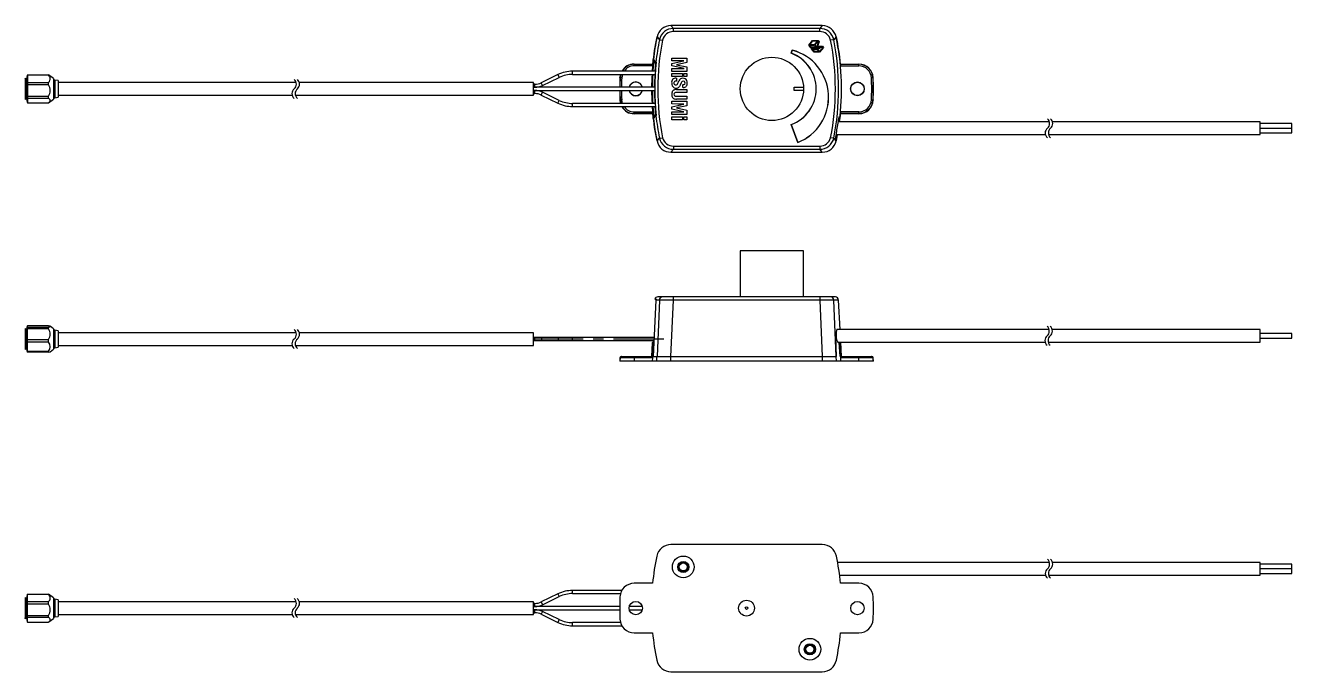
# Model space of a CAD drawing. Extents: x -3 to 705, y -8 to 246.
# Drawn here: x 305 to 705, y 22.7 to 226.9 of the extents above; entities that cross this region are included whole.
import ezdxf

# ---------------------------------------------------------------- set-up
doc = ezdxf.new("R2010")
doc.units = 0
doc.header["$LTSCALE"] = 0.5
doc.linetypes.add('CENTER', pattern=[50.8, 31.75, -6.35, 6.35, -6.35])
for name, color, linetype in [('MSM_CENTER', 1, 'CENTER'), ('MSM_CONTINUOUS', 7, 'CONTINUOUS'), ('MSM_NARROW', 5, 'CONTINUOUS')]:
    doc.layers.add(name, color=color, linetype=linetype)

msp = doc.modelspace()

# ---------------------------------------------------------------- linework, layer by layer
at = {"layer": 'MSM_CENTER'}
msp.add_line((506.63, 127.8), (462.5, 127.8), dxfattribs=at)
at = {"layer": 'MSM_CONTINUOUS'}
for p, q in [((556.71, 226.79), (508.92, 226.79)), ((509.69, 225.88), (508.92, 226.79)), ((508.93, 226.88), (556.71, 226.88)), ((508.93, 226.8), (508.93, 226.88)), ((556.71, 226.8), (508.93, 226.8)), ((555.95, 225.88), (509.69, 225.88)), ((509.69, 224.88), (509.69, 225.88)), ((555.95, 224.88), (509.69, 224.88)), ((556.71, 226.79), (555.95, 225.88)), ((555.95, 224.88), (555.95, 225.88)), ((556.71, 226.88), (556.71, 226.8)), ((504.44, 223.24), (504.52, 223.22)), ((504.53, 223.22), (505.28, 222.34)), ((505.28, 222.34), (506.28, 222.23)), ((552.47, 220.66), (553.69, 222.13)), ((553.23, 219.63), (552.47, 220.66)), ((552.77, 220.56), (554.2, 220.56)), ((553.32, 219.83), (552.77, 220.56)), ((552.79, 220.75), (553.78, 221.94)), ((554.21, 220.75), (552.79, 220.75)), ((553.69, 222.13), (555.47, 222.13)), ((553.78, 221.94), (555.2, 221.94)), ((554.2, 220.56), (554.75, 219.83)), ((555.2, 221.94), (554.21, 220.75)), ((554.37, 220.64), (555.4, 221.88)), ((554.37, 220.64), (554.9, 219.93)), ((555.56, 221.67), (554.9, 219.93)), ((555, 219.63), (555.19, 220.15)), ((556.37, 220.15), (555.16, 219.52)), ((555.19, 220.15), (556.37, 220.15)), ((555.78, 221.7), (555.26, 220.34)), ((555.26, 220.34), (556.8, 220.34)), ((555.31, 219.38), (556.71, 220.12)), ((555.4, 221.88), (555.56, 221.67)), ((555.47, 222.13), (555.78, 221.7)), ((556.71, 220.12), (556.89, 219.88)), ((556.8, 220.34), (557.14, 219.88)), ((560.36, 222.33), (559.36, 222.23)), ((561.11, 223.22), (560.36, 222.33)), ((561.19, 223.24), (561.11, 223.22)), ((503.53, 215.59), (503.36, 216.12)), ((504.19, 215.27), (503.38, 216.19)), ((509.25, 216.54), (513.99, 216.54)), ((509.25, 215.67), (509.25, 216.54)), ((513.99, 216.54), (513.99, 215.12)), ((546.9, 218.07), (547.25, 219.03)), ((546.92, 218.08), (546.9, 218.07)), ((547.26, 219.02), (546.92, 218.08)), ((547.26, 219.02), (547.25, 219.03)), ((553.23, 219.63), (553.71, 219.64)), ((554.75, 219.83), (553.32, 219.83)), ((553.71, 219.64), (553.37, 219.45)), ((554.15, 218.4), (553.37, 219.45)), ((554.24, 218.6), (553.7, 219.32)), ((553.7, 219.32), (555.12, 219.32)), ((554.14, 219.64), (553.91, 219.52)), ((555.16, 219.52), (553.91, 219.52)), ((554.14, 219.64), (555, 219.63)), ((555.9, 218.4), (554.15, 218.4)), ((555.66, 218.6), (554.24, 218.6)), ((555.12, 219.32), (555.66, 218.6)), ((555.86, 218.64), (555.31, 219.38)), ((556.89, 219.88), (555.86, 218.64)), ((557.14, 219.88), (555.9, 218.4)), ((504.01, 212.37), (477.81, 212.37)), ((477.81, 211.39), (477.81, 212.37)), ((497.31, 214.63), (497.36, 214.57)), ((497.31, 214.63), (503.12, 214.63)), ((497.36, 214.57), (503.17, 214.57)), ((497.36, 214.08), (497.36, 214.57)), ((503.15, 214.08), (497.36, 214.08)), ((503.15, 214.08), (503.01, 212.37)), ((503.17, 214.57), (503.12, 214.63)), ((503.36, 213.84), (503.24, 212.37)), ((503.53, 215.59), (503.36, 213.84)), ((504.13, 214.87), (503.53, 215.59)), ((503.91, 212.37), (504.13, 214.87)), ((504.26, 215.19), (504.19, 215.27)), ((513.03, 215.67), (509.25, 215.67)), ((509.25, 214.81), (513.03, 215.67)), ((509.25, 214.07), (509.25, 214.81)), ((513.09, 213.21), (509.25, 214.07)), ((509.25, 213.21), (513.09, 213.21)), ((509.25, 212.34), (509.25, 213.21)), ((513.99, 212.34), (509.25, 212.34)), ((513.99, 215.12), (510.64, 214.45)), ((510.64, 214.45), (513.99, 213.75)), ((513.99, 213.75), (513.99, 212.34)), ((562.46, 214.57), (562.51, 214.63)), ((562.46, 214.57), (568.28, 214.57)), ((562.49, 214.08), (568.28, 214.08)), ((562.51, 214.63), (568.33, 214.63)), ((568.33, 214.63), (568.28, 214.57)), ((568.28, 214.33), (568.28, 214.57)), ((568.28, 214.08), (568.28, 214.33)), ((305.12, 209.89), (304.97, 210.16)), ((304.97, 210.16), (304.97, 203.44)), ((305.25, 209.89), (305.12, 209.89)), ((305.12, 209.89), (305.12, 203.71)), ((305.4, 210.16), (305.25, 209.89)), ((305.25, 209.89), (305.25, 203.71)), ((305.25, 207.98), (305.4, 208.08)), ((305.68, 211.2), (305.4, 210.5)), ((305.4, 210.5), (305.4, 203.1)), ((305.68, 208.48), (305.4, 208.21)), ((305.68, 211.2), (312.29, 211.2)), ((305.68, 211.2), (305.68, 202.4)), ((312.29, 211.09), (305.68, 211.09)), ((305.68, 208.85), (312.29, 208.85)), ((312.29, 208.09), (305.68, 208.09)), ((313.9, 210.05), (312.29, 211.2)), ((312.29, 211.09), (312.29, 211.2)), ((312.29, 208.09), (312.29, 208.85)), ((313.9, 210.05), (313.9, 203.55)), ((314.3, 209.6), (313.9, 209.6)), ((315.3, 209.4), (314.3, 209.6)), ((314.3, 209.6), (314.3, 204)), ((315.3, 209.4), (315.3, 204.2)), ((390.55, 208.8), (315.3, 208.8)), ((465.5, 208.8), (391.55, 208.8)), ((465.5, 204.8), (465.5, 208.8)), ((465.96, 208.29), (465.5, 208.29)), ((465.96, 207.31), (465.96, 208.29)), ((473.23, 211.32), (467.93, 208.74)), ((468.36, 207.86), (467.93, 208.74)), ((468.36, 207.86), (473.66, 210.44)), ((473.23, 211.32), (473.66, 210.44)), ((477.81, 211.39), (503.95, 211.39)), ((492.82, 210.33), (493.05, 211.39)), ((492.87, 210.28), (492.82, 210.33)), ((493.13, 211.39), (492.87, 210.28)), ((493.37, 210.25), (492.87, 210.28)), ((493.64, 211.39), (493.37, 210.25)), ((509.25, 211.66), (512.56, 211.66)), ((509.25, 210.71), (509.25, 211.66)), ((512.56, 210.71), (509.25, 210.71)), ((510.54, 210.21), (510.73, 210.21)), ((510.73, 209.26), (510.59, 209.26)), ((510.73, 210.21), (510.73, 209.26)), ((512.19, 208.7), (511.87, 207.96)), ((512.56, 211.66), (512.56, 210.71)), ((512.68, 207.22), (512.68, 208.13)), ((512.98, 211.66), (513.99, 211.66)), ((512.98, 210.71), (512.98, 211.66)), ((513.99, 210.71), (512.98, 210.71)), ((513.99, 211.66), (513.99, 210.71)), ((572.77, 210.28), (572.27, 210.25)), ((572.82, 210.33), (572.77, 210.28)), ((305.68, 204.46), (312.29, 204.46)), ((312.29, 203.8), (312.29, 204.46)), ((314.3, 204), (315.3, 204.2)), ((315.3, 204.8), (389.27, 204.8)), ((390.27, 204.8), (465.5, 204.8)), ((465.5, 207.31), (465.96, 207.31)), ((503.82, 207.3), (465.5, 207.3)), ((465.5, 206.3), (503.82, 206.3)), ((465.96, 206.29), (465.5, 206.29)), ((465.5, 205.31), (465.96, 205.31)), ((465.96, 205.31), (465.96, 206.29)), ((467.93, 204.86), (468.36, 205.74)), ((467.93, 204.86), (473.23, 202.28)), ((473.66, 203.16), (468.36, 205.74)), ((510.68, 206.6), (513.99, 206.6)), ((513.99, 205.65), (510.68, 205.65)), ((510.68, 204.53), (513.99, 204.53)), ((511.87, 207.96), (511.62, 207.53)), ((512.81, 207.22), (512.68, 207.22)), ((513.99, 206.6), (513.99, 205.65)), ((513.99, 204.53), (513.99, 203.57)), ((547.82, 206.3), (547.82, 207.3)), ((547.82, 207.3), (550.81, 207.3)), ((550.81, 206.3), (547.82, 206.3)), ((304.97, 203.44), (305.12, 203.71)), ((305.12, 203.71), (305.25, 203.71)), ((305.25, 203.71), (305.4, 203.44)), ((305.4, 203.1), (305.68, 202.4)), ((312.29, 203.8), (305.68, 203.8)), ((305.68, 202.4), (312.29, 202.4)), ((312.29, 202.4), (313.9, 203.55)), ((313.9, 204), (314.3, 204)), ((473.23, 202.28), (473.66, 203.16)), ((503.95, 202.21), (477.81, 202.21)), ((477.81, 201.23), (477.81, 202.21)), ((477.81, 201.23), (504.01, 201.23)), ((492.87, 203.32), (492.82, 203.27)), ((493.37, 203.35), (492.87, 203.32)), ((492.87, 203.32), (493.13, 202.21)), ((493.64, 202.21), (493.37, 203.35)), ((503.01, 201.23), (503.15, 199.52)), ((503.24, 201.23), (503.42, 199.1)), ((504.13, 198.73), (503.91, 201.23)), ((509.25, 202.9), (513.99, 202.9)), ((509.25, 202.03), (509.25, 202.9)), ((511.15, 202.02), (509.25, 202.03)), ((509.25, 201.17), (513.04, 202.02)), ((509.25, 200.43), (509.25, 201.17)), ((513.04, 199.58), (509.25, 200.43)), ((513.99, 201.48), (510.64, 200.79)), ((510.64, 200.79), (513.99, 200.11)), ((513.99, 203.57), (510.68, 203.57)), ((513.04, 202.02), (511.15, 202.02)), ((513.99, 202.9), (513.99, 201.48)), ((513.99, 200.11), (513.99, 198.7)), ((572.27, 203.35), (572.77, 203.32)), ((572.77, 203.32), (572.82, 203.27)), ((497.31, 198.97), (497.36, 199.03)), ((503.12, 198.97), (497.31, 198.97)), ((497.36, 199.52), (503.15, 199.52)), ((497.36, 199.03), (497.36, 199.52)), ((503.17, 199.03), (497.36, 199.03)), ((503.17, 199.03), (503.12, 198.97)), ((504.25, 198.47), (503.36, 197.48)), ((503.36, 197.48), (503.53, 198.01)), ((504.26, 198.41), (503.37, 197.4)), ((503.42, 199.1), (503.53, 198.01)), ((503.53, 198.01), (504.13, 198.73)), ((509.25, 199.57), (513.04, 199.58)), ((509.25, 198.7), (509.25, 199.57)), ((513.99, 198.7), (509.25, 198.7)), ((509.25, 198.02), (512.56, 198.02)), ((509.25, 197.07), (509.25, 198.02)), ((512.56, 197.07), (509.25, 197.07)), ((512.56, 198.02), (512.56, 197.07)), ((512.98, 198.02), (513.99, 198.02)), ((512.98, 197.07), (512.98, 198.02)), ((513.99, 197.07), (512.98, 197.07)), ((513.99, 198.02), (513.99, 197.07)), ((628.5, 196.38), (561.79, 196.38)), ((561.8, 196.45), (561.81, 196.45)), ((561.95, 197.59), (561.94, 197.59)), ((561.97, 197.79), (561.98, 197.79)), ((562.34, 198.11), (561.98, 197.79)), ((561.99, 197.89), (562.35, 198.21)), ((568.28, 199.03), (562.46, 199.03)), ((562.46, 199.03), (562.51, 198.97)), ((568.28, 199.52), (562.49, 199.52)), ((568.33, 198.97), (562.51, 198.97)), ((568.28, 199.03), (568.28, 199.52)), ((568.33, 198.97), (568.28, 199.03)), ((695.02, 196.38), (629.5, 196.38)), ((695.02, 192.38), (695.02, 196.38)), ((548.96, 189.87), (546.9, 195.53)), ((546.92, 195.52), (546.9, 195.53)), ((546.92, 195.52), (548.97, 189.89)), ((561.15, 192.38), (627.21, 192.38)), ((561.15, 192.3), (561.15, 192.3)), ((561.19, 190.36), (561.59, 192.38)), ((628.21, 192.38), (695.02, 192.38)), ((705.02, 195.82), (695.02, 195.82)), ((695.02, 194.43), (705.02, 194.43)), ((705.02, 194.32), (695.02, 194.32)), ((695.02, 192.93), (705.02, 192.93)), ((705.02, 194.43), (705.02, 195.82)), ((705.02, 192.93), (705.02, 194.32)), ((504.44, 190.36), (504.52, 190.38)), ((504.53, 190.38), (505.28, 191.26)), ((505.28, 191.26), (506.28, 191.37)), ((509.69, 188.72), (555.96, 188.72)), ((509.69, 188.72), (509.69, 187.72)), ((548.97, 189.89), (548.96, 189.87)), ((555.95, 188.72), (555.95, 187.72)), ((560.36, 191.27), (559.36, 191.37)), ((561.11, 190.38), (560.36, 191.27)), ((561.14, 190.54), (560.88, 190.86)), ((560.9, 190.97), (560.89, 190.97)), ((560.9, 190.97), (561.17, 190.64)), ((560.93, 191.17), (560.93, 191.17)), ((561.06, 190.64), (561.17, 190.64)), ((561.19, 190.36), (561.11, 190.38)), ((509.69, 187.72), (508.92, 186.81)), ((508.92, 186.81), (556.71, 186.81)), ((508.93, 186.72), (508.93, 186.8)), ((556.71, 186.72), (508.93, 186.72)), ((509.69, 187.72), (555.95, 187.72)), ((556.71, 186.81), (555.95, 187.72)), ((556.71, 186.8), (556.71, 186.72)), ((530.82, 155.7), (530.82, 141.1)), ((550.81, 155.7), (530.82, 155.7)), ((550.81, 155.5), (550.81, 155.7)), ((550.82, 155.5), (550.81, 155.5)), ((550.82, 141.1), (550.82, 155.5)), ((503.38, 122.3), (504.21, 140.1)), ((503.81, 140.44), (504.21, 140.02)), ((504.28, 140.44), (503.81, 140.44)), ((561.88, 140.1), (504.21, 140.1)), ((505.28, 140.1), (504.53, 122.3)), ((560.88, 141.1), (504.76, 141.1)), ((508.93, 122.3), (509.69, 140.1)), ((509.69, 140.1), (509.69, 141.1)), ((555.95, 141.1), (555.95, 140.1)), ((555.95, 140.1), (556.71, 122.3)), ((561.11, 122.3), (560.36, 140.1)), ((562.37, 130.8), (561.88, 140.1)), ((305.13, 130.89), (304.97, 131.16)), ((304.97, 131.16), (304.97, 124.44)), ((305.25, 130.89), (305.13, 130.89)), ((305.13, 130.89), (305.13, 124.71)), ((305.4, 131.16), (305.25, 130.89)), ((305.25, 130.89), (305.25, 124.71)), ((305.68, 132.01), (305.4, 131.5)), ((305.4, 131.5), (305.4, 124.1)), ((312.29, 132.01), (305.68, 132.01)), ((305.68, 123.59), (305.68, 132.01)), ((305.68, 131.52), (312.29, 131.52)), ((312.29, 131.02), (305.68, 131.02)), ((312.29, 132.01), (312.63, 131.91)), ((312.29, 131.52), (312.56, 131.6)), ((312.29, 131.02), (312.29, 131.52)), ((312.63, 131.91), (312.72, 131.88)), ((312.72, 131.88), (312.8, 131.83)), ((313.9, 131.05), (312.8, 131.84)), ((313.9, 131.05), (313.9, 124.55)), ((314.3, 130.6), (313.9, 130.6)), ((315.3, 130.4), (314.3, 130.6)), ((314.3, 130.6), (314.3, 125)), ((315.3, 130.4), (315.3, 125.2)), ((390.55, 129.8), (315.3, 129.8)), ((465.5, 129.8), (391.55, 129.8)), ((465.5, 125.8), (465.5, 129.8)), ((503.66, 128.3), (465.5, 128.3)), ((503.66, 128.29), (465.5, 128.29)), ((465.96, 127.31), (465.96, 128.29)), ((477.81, 127.31), (477.81, 128.29)), ((560.88, 128.42), (561.14, 122.3)), ((561.15, 128.7), (560.93, 128.7)), ((628.39, 130.8), (561.39, 130.8)), ((695.02, 130.8), (629.39, 130.8)), ((695.02, 126.8), (695.02, 130.8)), ((705.02, 129.5), (695.02, 129.5)), ((695.02, 128.1), (705.02, 128.1)), ((705.02, 128.1), (705.02, 129.5)), ((304.97, 124.44), (305.13, 124.71)), ((305.13, 124.71), (305.25, 124.71)), ((305.4, 124.7), (305.25, 124.94)), ((305.25, 124.71), (305.4, 124.44)), ((305.4, 124.38), (305.68, 123.91)), ((305.4, 124.1), (305.68, 123.59)), ((305.68, 127.63), (312.29, 127.63)), ((312.29, 126.82), (305.68, 126.82)), ((312.29, 126.82), (312.29, 127.63)), ((312.8, 123.76), (313.9, 124.55)), ((313.9, 125), (314.3, 125)), ((314.3, 125), (315.3, 125.2)), ((315.3, 125.8), (389.26, 125.8)), ((390.26, 125.8), (465.5, 125.8)), ((465.5, 127.31), (503.61, 127.31)), ((465.5, 127.3), (503.61, 127.3)), ((503.04, 126.63), (502.82, 122.3)), ((503.61, 127.19), (503.04, 126.63)), ((503.53, 126.63), (503.04, 126.63)), ((503.36, 122.3), (503.53, 126.63)), ((503.53, 126.63), (503.58, 126.68)), ((561.61, 126.8), (627.11, 126.8)), ((562.08, 126.8), (562.34, 122.3)), ((562.35, 122.3), (562.09, 126.8)), ((562.81, 122.3), (562.58, 126.8)), ((628.11, 126.8), (695.02, 126.8)), ((305.68, 123.91), (312.29, 123.91)), ((312.29, 123.59), (305.68, 123.59)), ((312.29, 123.59), (312.29, 123.91)), ((312.29, 123.59), (312.8, 123.76)), ((492.79, 121.83), (492.74, 120.8)), ((572.9, 120.8), (492.74, 120.8)), ((492.87, 121.83), (492.79, 121.83)), ((492.87, 121.83), (492.82, 120.8)), ((493.29, 122.3), (561.11, 122.3)), ((497.35, 121.83), (497.31, 120.8)), ((497.36, 122.3), (497.35, 121.83)), ((503.17, 121.83), (497.36, 121.83)), ((503.12, 120.8), (503.17, 121.83)), ((504.45, 120.8), (504.52, 122.3)), ((508.93, 120.8), (508.93, 122.3)), ((556.71, 122.3), (556.71, 120.8)), ((556.71, 122.3), (556.71, 120.8)), ((561.19, 120.8), (561.11, 122.3)), ((562.34, 122.3), (572.34, 122.3)), ((568.28, 121.83), (562.46, 121.83)), ((562.46, 121.83), (562.51, 120.8)), ((568.28, 121.83), (568.28, 122.3)), ((568.33, 120.8), (568.28, 121.83)), ((572.84, 121.83), (572.77, 121.83)), ((572.82, 120.8), (572.77, 121.83)), ((572.9, 120.8), (572.84, 121.83)), ((556.71, 62.88), (508.93, 62.88)), ((628.5, 57.22), (561.59, 57.22)), ((695.02, 57.22), (629.5, 57.22)), ((695.02, 53.22), (695.02, 57.22)), ((705.02, 56.67), (695.02, 56.67)), ((705.02, 55.28), (705.02, 56.67)), ((562.21, 53.22), (627.22, 53.22)), ((628.22, 53.22), (695.02, 53.22)), ((695.02, 55.28), (705.02, 55.28)), ((705.02, 55.17), (695.02, 55.17)), ((695.02, 53.78), (705.02, 53.78)), ((705.02, 53.78), (705.02, 55.17)), ((493.43, 48.37), (477.81, 48.37)), ((477.81, 47.39), (477.81, 48.37)), ((503.12, 50.63), (497.31, 50.63)), ((568.33, 50.63), (562.51, 50.63)), ((305.12, 45.89), (304.97, 46.16)), ((304.97, 46.16), (304.97, 39.44)), ((305.25, 45.89), (305.12, 45.89)), ((305.12, 45.89), (305.12, 39.71)), ((305.4, 46.16), (305.25, 45.89)), ((305.25, 45.89), (305.25, 39.71)), ((305.4, 44.08), (305.25, 43.98)), ((305.68, 47.2), (305.4, 46.5)), ((305.4, 46.5), (305.4, 39.1)), ((305.4, 44.21), (305.68, 44.48)), ((305.68, 47.2), (312.29, 47.2)), ((305.68, 38.4), (305.68, 47.2)), ((312.29, 47.09), (305.68, 47.09)), ((305.68, 44.85), (312.29, 44.85)), ((312.29, 44.09), (305.68, 44.09)), ((313.9, 46.05), (312.29, 47.2)), ((312.29, 47.09), (312.29, 47.2)), ((312.29, 44.09), (312.29, 44.85)), ((313.9, 46.05), (313.9, 39.55)), ((314.3, 45.6), (313.9, 45.6)), ((315.3, 45.4), (314.3, 45.6)), ((314.3, 45.6), (314.3, 40)), ((315.3, 45.4), (315.3, 40.2)), ((390.54, 44.8), (315.3, 44.8)), ((465.5, 44.8), (391.54, 44.8)), ((465.5, 40.8), (465.5, 44.8)), ((465.96, 44.29), (465.5, 44.29)), ((465.96, 43.31), (465.96, 44.29)), ((473.23, 47.32), (467.93, 44.74)), ((467.93, 44.74), (468.36, 43.86)), ((468.36, 43.86), (473.66, 46.44)), ((473.23, 47.32), (473.66, 46.44)), ((477.81, 47.39), (493.03, 47.39)), ((305.68, 40.46), (312.29, 40.46)), ((312.29, 39.8), (312.29, 40.46)), ((314.3, 40), (315.3, 40.2)), ((315.3, 40.8), (389.26, 40.8)), ((390.26, 40.8), (465.5, 40.8)), ((465.5, 43.31), (465.96, 43.31)), ((492.74, 43.3), (465.5, 43.3)), ((465.5, 42.3), (492.74, 42.3)), ((465.96, 42.29), (465.5, 42.29)), ((465.5, 41.31), (465.96, 41.31)), ((465.96, 41.31), (465.96, 42.29)), ((468.36, 41.74), (467.93, 40.86)), ((467.93, 40.86), (473.23, 38.28)), ((473.66, 39.16), (468.36, 41.74)), ((499.86, 43.3), (495.78, 43.3)), ((495.78, 42.3), (499.86, 42.3)), ((304.97, 39.44), (305.12, 39.71)), ((305.12, 39.71), (305.25, 39.71)), ((305.25, 39.71), (305.4, 39.44)), ((305.4, 39.1), (305.68, 38.4)), ((312.29, 39.8), (305.68, 39.8)), ((305.68, 38.4), (312.29, 38.4)), ((312.39, 38.47), (313.9, 39.55)), ((313.9, 40), (314.3, 40)), ((473.66, 39.16), (473.23, 38.28)), ((493.05, 38.21), (477.81, 38.21)), ((477.81, 37.23), (477.81, 38.21)), ((477.81, 37.23), (493.48, 37.23)), ((497.31, 34.97), (503.12, 34.97)), ((562.51, 34.97), (568.33, 34.97)), ((508.93, 22.72), (556.71, 22.72))]:
    msp.add_line(p, q, dxfattribs=at)
for centre, radius in [((540.82, 206.8), 10), ((567.82, 206.8), 2.18), ((567.82, 206.8), 2.1), ((512.82, 55.8), 3.43), ((512.82, 55.8), 1.76), ((512.82, 55.8), 1.7), ((512.82, 55.8), 1.55), ((512.82, 55.8), 1.25), ((497.82, 42.8), 2.1), ((532.82, 42.8), 2.5), ((567.82, 42.8), 2.1), ((532.82, 42.8), 0.4), ((552.82, 29.8), 3.43), ((552.82, 29.8), 1.76), ((552.82, 29.8), 1.7), ((552.82, 29.8), 1.55), ((552.82, 29.8), 1.25)]:
    msp.add_circle(centre, radius, dxfattribs=at)
for centre, radius, start, end in [((508.93, 222.3), 4.5, 90, 168.1531), ((508.92, 222.3), 4.49, 89.986, 168.1665), ((509.68, 221.38), 4.5, 89.8604, 167.7497), ((509.67, 221.39), 3.49, 89.7401, 166.0506), ((555.96, 221.38), 4.5, 12.2058, 90.1306), ((555.96, 221.39), 3.49, 13.8996, 90.2484), ((556.71, 222.3), 4.5, 11.8469, 90), ((556.71, 222.3), 4.49, 11.8335, 90.014), ((582.82, 206.8), 80.08, 168.1531, 174.3897), ((582.82, 206.8), 80, 168.1531, 173.3081), ((582.82, 206.8), 79.99, 168.1525, 173.2554), ((582.53, 206.84), 78.79, 168.6544, 173.8555), ((583.65, 206.8), 78.9, 168.7225, 191.2775), ((482.01, 206.8), 78.87, 348.7204, 11.2796), ((481.92, 206.8), 79.96, 348.7979, 11.2022), ((482.82, 206.8), 79.99, 353.8367, 11.8475), ((482.82, 206.8), 80, 5.2179, 11.8469), ((482.82, 206.8), 80.08, 5.6103, 11.8469), ((542.82, 206.8), 11.98, 289.9248, 70.0752), ((542.82, 206.8), 12, 290, 70), ((543.37, 204.17), 15.36, 291.3468, 75.3659), ((543.37, 204.17), 15.35, 291.407, 75.3124), ((477.81, 201.88), 10.49, 90, 115.8935), ((497.2, 210.44), 4.19, 88.5468, 152.5547), ((497.24, 210.42), 4.16, 88.434, 152.0123), ((497.19, 210.55), 3.53, 87.3521, 148.9852), ((500.87, 214.43), 2.31, 351.2371, 3.6653), ((582.75, 206.8), 78.94, 173.896, 186.104), ((565.73, 214.47), 3.27, 178.1658, 186.9319), ((568.28, 210.08), 4.49, 2.4865, 90.0031), ((568.28, 210.08), 3.99, 2.4659, 90.0237), ((568.33, 210.14), 4.49, 2.5099, 90.0188), ((309.25, 208.42), 4.04, 32.8373, 41.2578), ((310.64, 210.5), 2.33, 314.9721, 335.4978), ((309.49, 206.27), 3.33, 326.9481, 33.0519), ((311.73, 209.97), 1.12, 337.0513, 35.1543), ((465.96, 212.8), 4.51, 270, 295.8935), ((477.81, 201.88), 9.51, 90, 115.8935), ((572.82, 206.8), 80.08, 177.4713, 179.6423), ((572.82, 206.8), 80.02, 177.5105, 179.642), ((572.82, 206.8), 79.53, 177.5103, 179.6398), ((497.82, 206.8), 2.18, 13.2679, 166.7322), ((497.82, 206.8), 2.1, 13.7741, 166.2258), ((582.82, 206.8), 80, 176.7108, 179.6419), ((582.82, 206.8), 79.77, 176.7015, 179.6409), ((582.82, 206.8), 79.1, 176.6734, 179.6378), ((510.45, 208.92), 1.3, 86.1406, 192.2416), ((510.56, 208.43), 1.4, 171.2857, 319.5901), ((510.64, 208.65), 0.779, 156.4948, 180.7831), ((510.65, 208.67), 0.793, 182.3467, 205.8691), ((510.35, 208.76), 0.471, 103.5205, 155.1449), ((510.37, 208.55), 0.482, 207.4902, 256.3512), ((510.6, 207.53), 1.73, 90.2213, 101.8437), ((510.45, 208.84), 0.787, 255.3393, 284.6607), ((510.52, 208.62), 0.555, 283.1688, 328.8637), ((508.2, 210.1), 3.31, 327.8601, 346.265), ((512.78, 208.76), 1.47, 125.3973, 157.839), ((512.69, 208.78), 1.4, 354.711, 122.9795), ((512.94, 208.47), 0.789, 122.6915, 162.5292), ((512.82, 208.41), 0.782, 62.8823, 113.3852), ((512.68, 209.66), 1.53, 269.8265, 280.9137), ((512.84, 208.47), 1.26, 268.6538, 8.1031), ((512.93, 208.61), 0.456, 275.6046, 4.4305), ((512.87, 208.7), 0.517, 354.8505, 52.7), ((492.82, 206.8), 79.53, 357.5103, 2.4897), ((492.82, 206.8), 80.02, 357.5105, 2.4896), ((492.82, 206.8), 80.08, 357.4713, 2.5287), ((465.96, 212.8), 5.49, 270, 295.8935), ((465.96, 200.8), 5.49, 64.1065, 90), ((465.96, 200.8), 4.51, 64.1065, 90), ((572.82, 206.8), 80.08, 180.3577, 182.5287), ((572.82, 206.8), 80.02, 180.358, 182.4896), ((572.82, 206.8), 79.53, 180.3602, 182.4897), ((497.82, 206.8), 2.18, 193.2679, 346.7321), ((497.82, 206.8), 2.1, 193.7741, 346.2259), ((582.82, 206.8), 80, 180.3581, 183.2892), ((582.82, 206.8), 79.77, 180.3591, 183.2985), ((582.82, 206.8), 79.1, 180.3622, 183.3266), ((511.9, 205.09), 2.72, 164.7157, 192.0261), ((510.36, 204.77), 1.16, 192.6196, 236.7313), ((510.29, 205.48), 1.07, 114.5079, 162.3641), ((510.72, 204), 2.6, 90.7501, 109.5515), ((510.34, 205.12), 0.48, 119.0296, 184.3135), ((510.41, 205.08), 0.546, 179.2954, 226.9731), ((510.58, 205.57), 1.05, 238.2618, 275.4284), ((510.58, 204.57), 1.08, 84.351, 115.7906), ((309.91, 200.64), 3.96, 46.5382, 53.1414), ((311.2, 204.14), 2.05, 302.0391, 315.0305), ((312.33, 203.09), 0.518, 1.311, 54.0561), ((312.19, 203.17), 0.659, 313.8506, 354.2701), ((477.81, 211.72), 10.49, 244.1065, 270), ((477.81, 211.72), 9.51, 244.1065, 270), ((500.16, 203.51), 7.35, 181.9183, 184.4432), ((494.76, 203.07), 1.93, 183.6917, 206.4418), ((497.11, 203.09), 4.12, 206.7878, 272.7011), ((497.24, 203.18), 4.16, 207.9878, 271.566), ((497.19, 203.05), 3.53, 211.0148, 272.6478), ((510.63, 205.42), 1.85, 240.897, 271.7151), ((568.28, 203.52), 3.99, 269.9764, 357.5339), ((568.28, 203.52), 4.49, 269.9969, 357.5147), ((568.33, 203.46), 4.49, 269.9811, 357.4902), ((582.82, 206.8), 80.08, 185.6103, 191.8469), ((499.9, 199.13), 3.27, 358.1658, 6.9319), ((582.82, 206.8), 80, 186.6919, 191.8469), ((582.82, 206.8), 79.99, 186.7446, 191.8475), ((582.53, 206.76), 78.79, 186.1452, 191.3455), ((578.92, 191.62), 17.79, 164.2421, 177.8065), ((482.82, 206.8), 79.66, 352.5354, 353.3618), ((482.82, 206.8), 79.66, 352.5341, 353.3586), ((563.65, 197.47), 1.71, 165.5573, 175.7592), ((562.88, 197.53), 0.934, 164.3991, 176.8386), ((482.82, 206.8), 80.08, 352.5206, 354.3897), ((482.82, 206.8), 80, 353.7651, 354.7821), ((564.77, 199.17), 2.31, 171.2371, 183.6653), ((482.82, 206.8), 79.66, 348.6778, 349.5131), ((482.82, 206.8), 79.66, 348.6823, 349.5156), ((508.93, 191.3), 4.5, 191.8469, 270), ((508.92, 191.3), 4.49, 191.8335, 270.014), ((509.68, 192.22), 4.5, 192.2508, 270.1391), ((509.67, 192.21), 3.49, 193.9498, 270.2597), ((555.96, 192.22), 4.5, 269.8697, 347.7931), ((555.96, 192.21), 3.49, 269.9884, 346.1005), ((556.71, 191.3), 4.49, 269.986, 348.1665), ((556.71, 191.3), 4.5, 270, 348.1531), ((562.54, 190.76), 1.67, 166.1678, 176.607), ((562.17, 190.88), 1.27, 166.8769, 175.9801), ((482.82, 206.8), 80, 348.1531, 348.3466), ((482.82, 206.8), 79.99, 348.1525, 348.2727), ((504.76, 140.1), 1, 90, 160.3953), ((505.3, 140.05), 1.09, 159.3622, 177.3692), ((506.28, 140.1), 1, 90, 180), ((559.36, 140.1), 1, 0, 90), ((560.88, 140.1), 1, 0, 90), ((304.94, 129.02), 0.0706, 63.7312, 116.2688), ((309.89, 129.33), 2.94, 324.8086, 35.1914), ((312.34, 132.44), 0.877, 284.6458, 301.801), ((312.68, 131.66), 0.208, 42.3585, 54.4192), ((312.74, 131.8), 0.118, 303.5699, 336.0034), ((312.8, 131.77), 0.0523, 23.3179, 42.3585), ((312.77, 131.76), 0.0811, 8.8718, 23.3179), ((312.81, 131.76), 0.0394, 336.0034, 8.8718), ((468.6, 127.8), 0.668, 132.8187, 227.1813), ((473.9, 127.8), 0.668, 132.8187, 227.1813), ((561.26, 128.5), 0.385, 148.9767, 192.8865), ((568.21, 129.25), 7.09, 170.3228, 184.4849), ((564, 128.34), 2.87, 172.8137, 213.6546), ((562.38, 130.25), 1.17, 156.9316, 170.3228), ((561.66, 130.55), 0.392, 147.2212, 156.9316), ((561.38, 130.74), 0.057, 119.0468, 147.2212), ((561.37, 130.76), 0.0253, 92.7847, 119.0468), ((561.37, 130.77), 0.0215, 74.1707, 92.7847), ((561.36, 130.76), 0.0293, 50.7898, 74.1707), ((561.34, 130.73), 0.0651, 38.7898, 50.7898), ((310.57, 125.36), 2.25, 319.76, 40.24), ((493.29, 121.8), 0.5, 90.0001, 177.0001), ((493.37, 121.8), 0.5, 90.0254, 177.0288), ((495.11, -91.96), 213.8, 89.3984, 90.6016), ((502.14, 122.02), 1.05, 349.5831, 15.7883), ((563.96, 121.99), 1.51, 168.2737, 186.3549), ((570.52, -91.97), 213.81, 89.3984, 90.6016), ((572.27, 121.8), 0.5, 2.9722, 90.0251), ((572.34, 121.8), 0.5, 3, 90), ((508.93, 58.3), 4.58, 90, 168.1531), ((556.71, 58.3), 4.58, 11.8469, 90), ((582.82, 42.8), 80.08, 168.1531, 174.3897), ((482.82, 42.8), 80.08, 5.6103, 11.8469), ((477.81, 37.88), 10.49, 90, 115.8935), ((497.3, 46.14), 4.49, 89.9812, 177.4901), ((568.33, 46.14), 4.49, 2.5098, 90.0189), ((311.46, 45.97), 1.39, 306.5851, 53.4149), ((309.49, 42.27), 3.33, 326.9481, 33.0519), ((465.96, 48.8), 4.51, 270, 295.8935), ((477.81, 37.88), 9.51, 90, 115.8935), ((572.82, 42.8), 80.08, 177.4713, 182.5287), ((492.82, 42.8), 80.08, 357.4713, 2.5287), ((465.96, 48.8), 5.49, 270, 295.8935), ((465.96, 36.8), 5.49, 64.1065, 90), ((465.96, 36.8), 4.51, 64.1065, 90), ((304.94, 39.71), 0.0375, 213.4731, 326.5269), ((312.13, 39.1), 0.717, 282.4696, 77.5304), ((477.81, 47.72), 10.49, 244.1065, 270), ((477.81, 47.72), 9.51, 244.1065, 270), ((497.3, 39.46), 4.49, 182.5098, 270.0189), ((568.33, 39.46), 4.49, 269.9812, 357.4901), ((582.82, 42.8), 80.08, 185.6103, 191.8469), ((482.82, 42.8), 80.08, 348.1531, 354.3897), ((508.93, 27.3), 4.58, 191.8469, 270), ((556.71, 27.3), 4.58, 270, 348.1531)]:
    msp.add_arc(centre, radius, start, end, dxfattribs=at)
at = {"layer": 'MSM_NARROW'}
for centre, start, end in [((388.67, 208.3), 309.5282, 50.4718), ((389.67, 208.3), 309.5282, 50.4718), ((391.15, 205.3), 129.5282, 230.4718), ((392.15, 205.3), 129.5282, 230.4718), ((626.62, 195.88), 309.5282, 50.4718), ((627.62, 195.88), 309.5282, 50.4718), ((629.09, 192.88), 129.5282, 230.4718), ((630.09, 192.88), 129.5282, 230.4718), ((388.67, 129.3), 309.5282, 50.4718), ((389.67, 129.3), 309.5282, 50.4718), ((628.99, 127.3), 129.5282, 230.4718), ((626.51, 130.3), 309.5282, 50.4718), ((629.99, 127.3), 129.5282, 230.4718), ((627.51, 130.3), 309.5282, 50.4718), ((391.14, 126.3), 129.5282, 230.4718), ((392.14, 126.3), 129.5282, 230.4718), ((626.62, 56.72), 309.5282, 50.4718), ((627.62, 56.72), 309.5282, 50.4718), ((629.1, 53.72), 129.5282, 230.4718), ((630.1, 53.72), 129.5282, 230.4718), ((388.66, 44.3), 309.5282, 50.4718), ((389.66, 44.3), 309.5282, 50.4718), ((391.14, 41.3), 129.5282, 230.4718), ((392.14, 41.3), 129.5282, 230.4718)]:
    msp.add_arc(centre, 1.94, start, end, dxfattribs=at)

doc.saveas('drawing.dxf')
